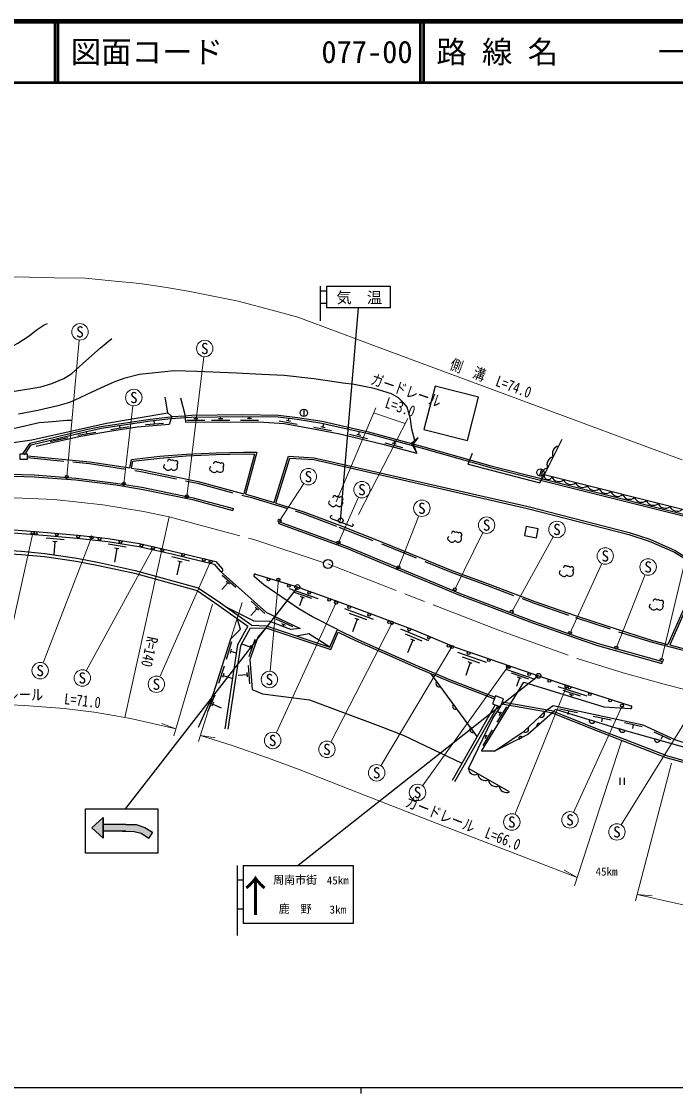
# Model space of a CAD drawing. Units: millimetres, scale not verified. Extents: x 40000 to 680000, y 20000 to 380000.
# Drawn here: x 112299 to 219635, y 204000 to 380000 of the extents above; entities that cross this region are included whole.
import ezdxf
from ezdxf.enums import TextEntityAlignment as Align

# ---------------------------------------------------------------- set-up
doc = ezdxf.new("R2010")
doc.units = ezdxf.units.MM
doc.header["$LTSCALE"] = 1000
doc.linetypes.add('CHAIN', pattern=[18.5, 12, -1.5, 3.5, -1.5])
doc.linetypes.add('DASHED', pattern=[7.5, 6, -1.5])
for name, color, linetype, lineweight in [('M-BGD', 7, 'Continuous', 25), ('M-BMK', 2, 'CHAIN', 13), ('M-BMK-SRVR', 3, 'Continuous', 25), ('M-STR-HTXT', 7, 'Continuous', 13), ('M-STR-STRC', 7, 'Continuous', 25), ('M-TTL', 2, 'Continuous', 140), ('M-TTL-BAND', 7, 'Continuous', 25), ('M-TTL-LINE', 7, 'Continuous', 50)]:
    doc.layers.add(name, color=color, linetype=linetype, lineweight=lineweight)
doc.layers.add('M-TTL-TXT', color=7, linetype='Continuous')
doc.styles.add('ＭＳ ゴシック', font='')
doc.styles.get('ＭＳ ゴシック').set_extended_font_data('MS Gothic')

msp = doc.modelspace()

# ---------------------------------------------------------------- hatches: boundary and pattern name
at = {"layer": 'M-STR-STRC'}
for points in [[(125702, 247055), (125702, 245930), (123827, 247617), (125702, 249305), (125702, 248180)], [(133800, 246898), (133202, 245945), (131931, 246742), (130822, 247003), (129452, 247055), (125702, 247055), (125702, 248180), (129452, 248180), (131130, 248147), (132529, 247695)]]:
    msp.add_hatch(color=256, dxfattribs=at).paths.add_polyline_path(points)

# ---------------------------------------------------------------- linework, layer by layer
at = {"layer": 'M-BGD', "linetype": 'DASHED'}
for p, q in [((136957, 315126), (139134, 315272)), ((136858, 314819), (139162, 314973)), ((162926, 277274), (164136, 280163)), ((163095, 276901), (164291, 279755))]:
    msp.add_line(p, q, dxfattribs=at)
at = {"layer": 'M-BGD'}
for p, q in [((140911, 314824), (140910, 315054)), ((144969, 314840), (144968, 315113)), ((149724, 314858), (149722, 315149)), ((158642, 316338), (158642, 315138)), ((126993, 313035), (129956, 313505)), ((128474, 313270), (128410, 313674)), ((132631, 313823), (135621, 314072)), ((134126, 313948), (134079, 314506)), ((139412, 314519), (142412, 314530)), ((140561, 314823), (141261, 314826)), ((143470, 314534), (146470, 314545)), ((144619, 314838), (145319, 314841)), ((148225, 314552), (151225, 314563)), ((149374, 314856), (150074, 314859)), ((154595, 314424), (157548, 313898)), ((155780, 314518), (156469, 314395)), ((156124, 314456), (156194, 314850)), ((160254, 313412), (163202, 312854)), ((161440, 313493), (162128, 313363)), ((161784, 313428), (161892, 314000)), ((116986, 311018), (119911, 311685)), ((118448, 311352), (118393, 311595)), ((121565, 312065), (124517, 312600)), ((123041, 312333), (122975, 312696)), ((166139, 312225), (169059, 311534)), ((167328, 312252), (168009, 312091)), ((167668, 312171), (167784, 312662)), ((171928, 310846), (174827, 310073)), ((173117, 310840), (173793, 310659)), ((173455, 310749), (173563, 311156)), ((200996, 311385), (197767, 304929)), ((185619, 307302), (186326, 309154)), ((197658, 306518), (197283, 305378)), ((228437, 297936), (198078, 305550)), ((146997, 299736), (147074, 300026)), ((154516, 297599), (154618, 297881)), ((163102, 298424), (166458, 297123)), ((119325, 294916), (116337, 295177)), ((118141, 294568), (117443, 294629)), ((117792, 294599), (117604, 292451)), ((129489, 293678), (126530, 294171)), ((127936, 293481), (127566, 291261)), ((128281, 293423), (127590, 293538)), ((139869, 291423), (136951, 292121)), ((138306, 291334), (137783, 289146)), ((138646, 291253), (137965, 291416)), ((147473, 287076), (145233, 289072)), ((146153, 287850), (145155, 286731)), ((146414, 287617), (145892, 288083)), ((160969, 285191), (156262, 286877)), ((159927, 285246), (157103, 286257)), ((158414, 285469), (157908, 284057)), ((158743, 285351), (158084, 285587)), ((150938, 283585), (149940, 282465)), ((152258, 282811), (150018, 284807)), ((151200, 283352), (150677, 283818)), ((170051, 281844), (165369, 283597)), ((156805, 280609), (154095, 281896)), ((168957, 281773), (166147, 282825)), ((167394, 281878), (166605, 279771)), ((167722, 281755), (167066, 282000)), ((155637, 280831), (155005, 281132)), ((155321, 280982), (155186, 280697)), ((179166, 278322), (174547, 280235)), ((146788, 278136), (145892, 275273)), ((149660, 275774), (150635, 278611)), ((178070, 278289), (175298, 279436)), ((176512, 278447), (175652, 276368)), ((176836, 278313), (176189, 278581)), ((146731, 276949), (146522, 276281)), ((146626, 276615), (147559, 276323)), ((149864, 277290), (148445, 277777)), ((149750, 276959), (149978, 277621)), ((188605, 274770), (183882, 276412)), ((187512, 274674), (184679, 275659)), ((185948, 274741), (185209, 272616)), ((186278, 274626), (185617, 274856)), ((217389, 274625), (217470, 274914)), ((145546, 274166), (144650, 271302)), ((145489, 272978), (145280, 272310)), ((149405, 272401), (149353, 273099)), ((149789, 271277), (149566, 274268)), ((187097, 262634), (179460, 272957)), ((196580, 271998), (191857, 273640)), ((195537, 272043), (192703, 273028)), ((145384, 272644), (146816, 272197)), ((149379, 272750), (147883, 272639)), ((181045, 270815), (180455, 271612)), ((194022, 272252), (193529, 270835)), ((194352, 272137), (193691, 272367)), ((144032, 269402), (142811, 266661)), ((205105, 269234), (200347, 270771)), ((204061, 269256), (201206, 270178)), ((202874, 269324), (202208, 269539)), ((202541, 269432), (202453, 269158)), ((143838, 268229), (143554, 267590)), ((143696, 267909), (145066, 267299)), ((190046, 267805), (182961, 255380)), ((183770, 267131), (183181, 267928)), ((190473, 267647), (183352, 255157)), ((190358, 264950), (191922, 267509)), ((190884, 266386), (190378, 266695)), ((190702, 266087), (191067, 266685)), ((198042, 266549), (197323, 265868)), ((203541, 266475), (200606, 267101)), ((202073, 266788), (201948, 266201)), ((209069, 265297), (206135, 265922)), ((186607, 263296), (186018, 264093)), ((195453, 264095), (194734, 263414)), ((196911, 264275), (197381, 264687)), ((206390, 265059), (205442, 265348)), ((207602, 265610), (207477, 265023)), ((214170, 264209), (211236, 264835)), ((212703, 264522), (212578, 263935)), ((188039, 261155), (189603, 263715)), ((188565, 262591), (188265, 262775)), ((188382, 262292), (188747, 262890)), ((193919, 262199), (194477, 262482)), ((211342, 263582), (210388, 263850)), ((218858, 262048), (216138, 263314)), ((217498, 262681), (217245, 262137)), ((217111, 261963), (216158, 262231)), ((210489, 255848), (210489, 254674)), ((211189, 255848), (211189, 254674))]:
    msp.add_line(p, q, dxfattribs=at)
for points in [[(86049, 327970), (87912, 327399), (90485, 326904), (93770, 326206), (96973, 325585), (100997, 325128), (102993, 324966), (104917, 324984), (107965, 325399), (110145, 326332), (111687, 327190), (113575, 328395), (114702, 329308), (116019, 330172), (116574, 330422)], [(74180, 325186), (75215, 325713), (76583, 326312), (77670, 326681), (78771, 326830), (80171, 326830), (81385, 326823), (82759, 326487), (84315, 325891), (86666, 324838), (92157, 322406), (95419, 320928), (97813, 320055), (100231, 319385), (102624, 319045), (104501, 319021), (110850, 319275), (115471, 320000), (117286, 320559), (119247, 321363), (120554, 322198), (122383, 323865), (125252, 326434), (127107, 327933)], [(75326, 319839), (75934, 320567), (77125, 321621), (77827, 321999), (78845, 322114), (81296, 321561), (83646, 320736), (86811, 319323), (92399, 316471), (95780, 314519), (97320, 313916), (99192, 313260), (101369, 312817), (103363, 312516), (105236, 312516), (107049, 312655), (111408, 313284), (115222, 314154), (117416, 314348), (119740, 314551), (120587, 314549)], [(176839, 311181), (176386, 313093), (176161, 314682), (175586, 316665), (175145, 317208), (174167, 318196), (173021, 318871), (170162, 319766), (166893, 320382), (165116, 320595), (160260, 321343), (155403, 321857), (151779, 322066), (147576, 322286), (141079, 322533), (137334, 322630), (131690, 322059), (129119, 321361), (127461, 320771), (125848, 320072), (123158, 318789), (121783, 318136), (120185, 317455), (118247, 316894), (114984, 316141), (111797, 315537)], [(75033, 320102), (75875, 319346), (77124, 317028), (77607, 310184), (78528, 309590), (79608, 309546), (87663, 309923), (95380, 310040), (101666, 309584), (114023, 311318), (126241, 314075), (136317, 315762), (135892, 318305)], [(138372, 318196), (139114, 315486), (139233, 314218)], [(112541, 309023), (113717, 310781), (122914, 312990), (125385, 313521), (133442, 314735), (136771, 315113), (136957, 315126)], [(136317, 315762), (136957, 315126), (136544, 313848), (131271, 313409), (126435, 312643), (121697, 311784), (114735, 310197)], [(139134, 315272), (140200, 315344), (148634, 315467), (154457, 315367), (157600, 314979), (161663, 314360), (169269, 312633), (178330, 310173), (189544, 307015), (197566, 304980), (227950, 297388), (235850, 294839), (248345, 287587), (249469, 287552), (260570, 281068)], [(139162, 314973), (140212, 315044), (148633, 315167), (154436, 315067), (157559, 314682), (161607, 314065), (169196, 312342), (178251, 309884), (189466, 306725), (197493, 304689), (227868, 297099), (235727, 294564), (248260, 287290), (249384, 287254), (260413, 280813)], [(112790, 308856), (113902, 310517), (122981, 312697), (125439, 313226), (133482, 314438), (136798, 314815), (136858, 314819)], [(139233, 314218), (151252, 314263), (155388, 313978), (159954, 313164), (164562, 312291), (171603, 310623), (177157, 309140), (176638, 310633), (177383, 311636), (176296, 310726), (177157, 309140)], [(113305, 308689), (123510, 307726), (130058, 306714)], [(130060, 306723), (130352, 308077), (134981, 308620), (139317, 308989), (144242, 309182), (148724, 309294), (150924, 309268), (149070, 302393)], [(130353, 306660), (130600, 307804), (135011, 308321), (139335, 308690), (144252, 308883), (148726, 308994), (150534, 308973), (148780, 302471)], [(153744, 301007), (156128, 308644), (160308, 308385), (195429, 300352), (212027, 296091), (215389, 294987), (219598, 293154), (221892, 291741), (224076, 289778), (218689, 277649)], [(154031, 300918), (156345, 308330), (160265, 308087), (195358, 300061), (211942, 295803), (215282, 294707), (219459, 292888), (221711, 291500), (223714, 289701), (218394, 277724)], [(130355, 306668), (131936, 306424), (141276, 304495), (148780, 302471)], [(185619, 307302), (197377, 304239), (197767, 304929)], [(63582, 299387), (68403, 300968), (71798, 301755), (75487, 302631), (79794, 303503), (83680, 304169), (88884, 304918), (93420, 305416), (99491, 305797), (104341, 305867), (114381, 305550), (121278, 305025), (127811, 304206), (132063, 303523), (140463, 301788), (147074, 300026)], [(63657, 299096), (68484, 300678), (71866, 301462), (75552, 302338), (79850, 303208), (83726, 303872), (88922, 304621), (93445, 305117), (99502, 305497), (104339, 305567), (114365, 305251), (121248, 304727), (127768, 303909), (132009, 303227), (140394, 301496), (146997, 299736)], [(149070, 302393), (150111, 302113), (153744, 301006)], [(154031, 300919), (158472, 299566), (164497, 297284), (171647, 294464), (183217, 289742), (187549, 288173), (196526, 284802), (203312, 282441), (210369, 280104), (215859, 278373), (218394, 277724)], [(154516, 297599), (165645, 293544), (172719, 290583), (180775, 287247), (184168, 285827), (190264, 283530), (196171, 281248), (203351, 278741), (206842, 277571), (217389, 274625)], [(154618, 297881), (165754, 293823), (172834, 290859), (180891, 287524), (184278, 286106), (190371, 283811), (196274, 281529), (203449, 279024), (206930, 277858), (217470, 274914)], [(74633, 293265), (79708, 294325), (84431, 295234), (89796, 296031), (95605, 296432), (102060, 296660), (106994, 296613), (111022, 296529), (116567, 296111), (122032, 295634), (126517, 295136), (131671, 294277), (137083, 293066), (144182, 291370), (145289, 290088)], [(74735, 292776), (79806, 293835), (84515, 294741), (89850, 295534), (95631, 295933), (102066, 296160), (106986, 296113), (110998, 296030), (116526, 295612), (121983, 295136), (126449, 294641), (131575, 293786), (136971, 292579), (143909, 290921), (144911, 289761)], [(77994, 291647), (82964, 292524), (87103, 292922), (90883, 293216), (97352, 293496), (104450, 293507), (112293, 293013), (116128, 292676), (121365, 291875), (125060, 291178), (130951, 289890), (141324, 287034), (144972, 284547), (150112, 280871)], [(77994, 291139), (83032, 292029), (87146, 292424), (90913, 292717), (97364, 292996), (104435, 293007), (112255, 292514), (116068, 292180), (121281, 291382), (124960, 290688), (130831, 289404), (141112, 286574), (144685, 284137), (149459, 280723), (147763, 277657), (145662, 263869)], [(144911, 289761), (152524, 282975), (158058, 280345), (156524, 280200), (153079, 281477), (150510, 281565), (146110, 283733)], [(164136, 280163), (160040, 282287), (157826, 283597), (152087, 287526), (150563, 288831)], [(150698, 289261), (157204, 287283), (164538, 284656), (170109, 282569), (176513, 280178), (183495, 277288), (194444, 273481), (200722, 271386), (212308, 267641)], [(141364, 264150), (143830, 269683), (146641, 278671), (148232, 280238), (147680, 281995)], [(149845, 280388), (148243, 277493), (146156, 263793)], [(152420, 280474), (151068, 278947), (149794, 275242), (150159, 270347), (151879, 269616), (159545, 268658), (170840, 264434), (174920, 262823), (184579, 258217)], [(149845, 280388), (152420, 280474), (163095, 276901)], [(150112, 280871), (152475, 280772), (162926, 277274)], [(164136, 280163), (167369, 278604), (172440, 276373), (177272, 274213), (182545, 271971), (190017, 269086)], [(162926, 277274), (159455, 279450), (157475, 279099)], [(164291, 279755), (167244, 278332), (172318, 276098), (177152, 273938), (182432, 271693), (189909, 268806)], [(218689, 277649), (220498, 277186), (223962, 276424)], [(189943, 260182), (187796, 260182), (194737, 271539)], [(194737, 271539), (207865, 267488), (212170, 267213)], [(191133, 267991), (199201, 266576), (206917, 263501), (211172, 261875), (218053, 259184), (223671, 257630), (224399, 257702), (225290, 258373), (230522, 253426), (236705, 252401)], [(191185, 268286), (199283, 266866), (207026, 263781), (211280, 262155), (218148, 259469), (223697, 257934), (224286, 257992), (225309, 258763), (230662, 253706), (236811, 252686)], [(239745, 251474), (239624, 253160), (233096, 255172), (226594, 259872), (219695, 261990), (214347, 264478), (199535, 267636), (198247, 266743)], [(192387, 253507), (185648, 257361), (189633, 265605), (190916, 267482)], [(199433, 266483), (195397, 262949), (189943, 260182), (194798, 263474), (198247, 266743)], [(236900, 252926), (231889, 254153), (230782, 254968), (230948, 255709), (225636, 259570), (209907, 263985), (199915, 267036), (199433, 266483)]]:
    msp.add_lwpolyline(points, dxfattribs=at)
for points in [[(178356, 313008), (185469, 311195), (187279, 318295), (180166, 320109)], [(112041, 308139), (113291, 308139), (113291, 308939), (112041, 308939)], [(194873, 295601), (196798, 295249), (197069, 296732), (195143, 297083)], [(189603, 267969), (190916, 267482), (191403, 268795), (190090, 269282)]]:
    msp.add_lwpolyline(points, close=True, dxfattribs=at)
at = {"layer": 'M-BGD', "linetype": 'DASHED'}
msp.add_lwpolyline([(113276, 308390), (123473, 307428), (131883, 306129), (141207, 304203), (150028, 301824), (158375, 299282), (164388, 297004), (171535, 294185), (183109, 289462), (187445, 287891), (196424, 284520), (203215, 282157), (210276, 279819), (215777, 278084), (220429, 276894), (224049, 276098), (229062, 275030), (235193, 274064), (239575, 273565), (245227, 273023), (250301, 272513)], dxfattribs=at)
at = {"layer": 'M-BGD'}
for centre, radius in [((158642, 315738), 600), ((197471, 305948), 600), ((114636, 296031), 225), ((118125, 295749), 225), ((121611, 295445), 225), ((125091, 295068), 225), ((128554, 294569), 225), ((132002, 293972), 225), ((135418, 293208), 225), ((138827, 292418), 225), ((142231, 291604), 225), ((152847, 288372), 225), ((156196, 287355), 225), ((159506, 286220), 225), ((162801, 285039), 225), ((166087, 283836), 225), ((169365, 282608), 225), ((172643, 281383), 225), ((175922, 280159), 225), ((179163, 278838), 225), ((182397, 277499), 225), ((185680, 276290), 225), ((188986, 275141), 225), ((192292, 273991), 225), ((195603, 272857), 225), ((198923, 271749), 225), ((202248, 270656), 225), ((205578, 269580), 225), ((208909, 268504), 225)]:
    msp.add_circle(centre, radius, dxfattribs=at)
for centre, radius, start, end in [((200675, 309066), 1250, 100.30117, 206.56137), ((136598, 307758), 330, 30.25324, 181.16927), ((199780, 307277), 1250, 100.30117, 206.56137), ((135924, 306927), 333, 109.72715, 258.80927), ((136358, 306889), 576, 210.0444, 327.18046), ((137328, 306932), 603, 216.18314, 32.08952), ((137068, 307603), 370, 32.18681, 119.88812), ((137613, 307529), 357, 309.36787, 130.41317), ((143481, 306575), 333, 109.72715, 258.80927), ((143914, 306536), 576, 210.0444, 327.18046), ((144154, 307405), 330, 30.25324, 181.16927), ((144885, 306580), 603, 216.18314, 32.08952), ((144624, 307250), 370, 32.18681, 119.88812), ((145169, 307176), 357, 309.36787, 130.41317), ((198885, 305488), 1250, 100.30117, 206.56137), ((198720, 305441), 652, 170.3, 341.53993), ((200491, 305718), 1250, 202.78986, 309.05007), ((202431, 305232), 1250, 202.78986, 309.05007), ((204371, 304745), 1250, 202.78986, 309.05007), ((206311, 304259), 1250, 202.78986, 309.05007), ((208251, 303772), 1250, 202.78986, 309.05007), ((210191, 303286), 1250, 202.78986, 309.05007), ((163026, 300982), 333, 109.72715, 258.80927), ((163700, 301813), 330, 30.25324, 181.16927), ((164430, 300987), 603, 216.18314, 32.08952), ((164169, 301658), 370, 32.18681, 119.88812), ((164714, 301583), 357, 309.36787, 130.41317), ((212131, 302799), 1250, 202.78986, 309.05007), ((214070, 302312), 1250, 202.78986, 309.05007), ((216010, 301826), 1250, 202.78986, 309.05007), ((163459, 300943), 576, 210.0444, 327.18046), ((217950, 301339), 1250, 202.78986, 309.05007), ((219890, 300853), 1250, 202.78986, 309.05007), ((163183, 298634), 225, 68.80359, 248.80359), ((166540, 297332), 225, 248.80359, 68.80359), ((183201, 295959), 330, 30.25324, 181.16927), ((183671, 295804), 370, 32.18681, 119.88812), ((184216, 295729), 357, 309.36787, 130.41317), ((182527, 295128), 333, 109.72715, 258.80927), ((182961, 295089), 576, 210.0444, 327.18046), ((183931, 295133), 603, 216.18314, 32.08952), ((201558, 290334), 330, 30.25324, 181.16927), ((202028, 290179), 370, 32.18681, 119.88812), ((202573, 290105), 357, 309.36787, 130.41317), ((145119, 289941), 225, 220.84142, 40.84142), ((150632, 289045), 225, 72.08968, 252.08968), ((200885, 289504), 333, 109.72715, 258.80927), ((201318, 289465), 576, 210.0444, 327.18046), ((202289, 289509), 603, 216.18314, 32.08952), ((216302, 284828), 330, 30.25324, 181.16927), ((215628, 283997), 333, 109.72715, 258.80927), ((216062, 283959), 576, 210.0444, 327.18046), ((217032, 284003), 603, 216.18314, 32.08952), ((216772, 284673), 370, 32.18681, 119.88812), ((217317, 284599), 357, 309.36787, 130.41317), ((180829, 271272), 505, 137.66524, 295.32344), ((183554, 267588), 505, 137.66524, 295.32344), ((212239, 267427), 225, 252.08968, 72.08968), ((197615, 266279), 505, 234.63585, 32.29404), ((186391, 263753), 505, 137.66524, 295.32344), ((195026, 263826), 505, 234.63585, 32.29404), ((197182, 264440), 318, 51.10279, 211.32052), ((205945, 265297), 505, 174.18955, 331.84774), ((194222, 262292), 318, 36.79016, 197.00789), ((210892, 263810), 505, 175.49276, 333.15096), ((216661, 262191), 505, 175.49276, 333.15096), ((186668, 257360), 1012, 179.09548, 300.31824), ((188419, 256640), 1250, 187.10798, 293.36818), ((190155, 255647), 1250, 187.10798, 293.36818), ((191892, 254655), 1250, 187.10798, 293.36818)]:
    msp.add_arc(centre, radius, start, end, dxfattribs=at)
at = {"layer": 'M-BMK'}
msp.add_lwpolyline([(64404, 296177), (68780, 297389), (74824, 298761), (81201, 299920), (87875, 300895), (94780, 301600), (100501, 301907), (107087, 301951), (117653, 301499), (125659, 300642), (132332, 299571), (136523, 298699), (150436, 294957), (162596, 290934), (190753, 280026), (203515, 275408), (211048, 273045), (218137, 271085), (221398, 270287)], dxfattribs=at)
at = {"layer": 'M-BMK-SRVR'}
msp.add_circle((162596, 290934), 750, dxfattribs=at)
at = {"layer": 'M-STR-HTXT'}
for p, q in [((119740, 305232), (121782, 327696)), ((139438, 302040), (142214, 324968)), ((129098, 304096), (130583, 316916)), ((163967, 301160), (170438, 316581)), ((170095, 315764), (175263, 313990)), ((167585, 299044), (175692, 314826)), ((154658, 298042), (158649, 304142)), ((217354, 275181), (224109, 303782)), ((164325, 294451), (167624, 301897)), ((129273, 265737), (136523, 298699)), ((174159, 290384), (177508, 298830)), ((114145, 296017), (109545, 275194)), ((183407, 286771), (188027, 296100)), ((123807, 295293), (115856, 274689)), ((192752, 283105), (199525, 295418)), ((133905, 293558), (122938, 273410)), ((143347, 291329), (134993, 272426)), ((202335, 279629), (207540, 291025)), ((209934, 277205), (214643, 289188)), ((154473, 288368), (153110, 273314)), ((137312, 262732), (143666, 284357)), ((141370, 261819), (148507, 284640)), ((163940, 284586), (154086, 263189)), ((173116, 281273), (163042, 261700)), ((182934, 277314), (171279, 257814)), ((192134, 274076), (178083, 254530)), ((201741, 270819), (193271, 249823)), ((210857, 267671), (202873, 250156)), ((137652, 263888), (135356, 264758)), ((221275, 265128), (210726, 248100)), ((141670, 262778), (144091, 262371)), ((210742, 261851), (203069, 238108)), ((213087, 235635), (218995, 258223)), ((203506, 239459), (201359, 240651)), ((213357, 236670), (215804, 236462))]:
    msp.add_line(p, q, dxfattribs=at)
for points in [[(72816, 332472), (81013, 334547), (85498, 335453), (89463, 336234), (93852, 336820), (97407, 337225), (101554, 337624), (107233, 337930), (111541, 338096), (117686, 337934), (122812, 337831), (127055, 337438), (131733, 336954), (135769, 336380), (139677, 335744), (143757, 334921), (147849, 334069), (154019, 332453), (157668, 331444), (172739, 325838), (184383, 321493), (201509, 315169), (214467, 310356), (220713, 308036)], [(81675, 265679), (89430, 267005), (93955, 267441), (98246, 267730), (102694, 267896), (108268, 267896), (112780, 267697), (119293, 267185), (124207, 266628), (128082, 265960), (130463, 265514), (137652, 263888)], [(141670, 262778), (147042, 261080), (152702, 259087), (157875, 257188), (166076, 253948), (181586, 247888), (203506, 239459)], [(213357, 236670), (219615, 235242), (226060, 233861), (232179, 232822), (237895, 232058), (244577, 231403), (248852, 231056), (254430, 230950), (260777, 230909), (266738, 231109), (273782, 231605), (278705, 232111), (284601, 232976), (291356, 234166), (296906, 235381), (305279, 237490), (307323, 238098)]]:
    msp.add_lwpolyline(points, dxfattribs=at)
for centre in [(121904, 329040), (142377, 326308), (130738, 318257), (159388, 305272), (168171, 303131), (178005, 300085), (188626, 297310), (200176, 296600), (208100, 292253), (215137, 290444), (115370, 273429), (122293, 272224), (152989, 271970), (134447, 271191), (153521, 261963), (162425, 260500), (170587, 256655), (177295, 253433), (192766, 248571), (202314, 248928), (210015, 246952)]:
    msp.add_circle(centre, 1350, dxfattribs=at)
at = {"layer": 'M-STR-STRC'}
for p, q in [((161375, 330865), (161375, 336561)), ((162375, 336561), (172813, 336561)), ((162375, 336561), (162375, 332964)), ((172813, 336561), (172813, 332964)), ((161375, 335763), (162375, 335763)), ((161375, 333763), (162375, 333763)), ((172813, 332964), (162375, 332964)), ((164678, 298068), (167594, 332964)), ((157584, 287147), (129314, 250744)), ((197134, 272583), (157709, 241444)), ((125702, 249305), (123827, 247617)), ((125702, 249305), (125702, 245930)), ((129452, 248180), (125702, 248180)), ((123827, 247617), (125702, 245930)), ((129452, 247055), (125702, 247055)), ((128855, 247055), (129452, 247055)), ((131931, 246742), (133202, 245945)), ((132529, 247695), (133800, 246898)), ((133800, 246898), (133202, 245945)), ((147709, 241444), (147709, 229944)), ((148709, 241444), (148709, 231944)), ((148709, 241444), (166709, 241444)), ((166709, 241444), (166709, 231944)), ((147709, 239069), (148709, 239069)), ((147709, 234319), (148709, 234319)), ((166709, 231944), (148709, 231944))]:
    msp.add_line(p, q, dxfattribs=at)
for points in [[(122791, 250744), (134705, 250744), (134705, 243441), (122791, 243441)], [(125702, 248180), (125702, 249305), (123827, 247617), (125702, 245930)]]:
    msp.add_lwpolyline(points, close=True, dxfattribs=at)
for points in [[(129452, 248180), (131130, 248147), (132529, 247695)], [(129452, 247055), (130822, 247003), (131931, 246742)]]:
    msp.add_lwpolyline(points, dxfattribs=at)
for centre, radius in [((119740, 305232), 250), ((129098, 304096), 250), ((139438, 302040), 250), ((154658, 298042), 250), ((164678, 298068), 400), ((114145, 296017), 250), ((123807, 295293), 250), ((164325, 294451), 250), ((133905, 293558), 250), ((143347, 291329), 250), ((174159, 290384), 250), ((154473, 288368), 250), ((157584, 287147), 400), ((183407, 286771), 250), ((163940, 284586), 250), ((192752, 283105), 250), ((173116, 281273), 250), ((202335, 279629), 250), ((182934, 277314), 250), ((209934, 277205), 250), ((217354, 275181), 250), ((192134, 274076), 250), ((197134, 272583), 400), ((201741, 270819), 250), ((210857, 267671), 250)]:
    msp.add_circle(centre, radius, dxfattribs=at)
at = {"layer": 'M-TTL'}
msp.add_line((680000, 380000), (40000, 380000), dxfattribs=at)
at = {"layer": 'M-TTL-BAND'}
for p, q in [((40000, 205000), (579000, 205000)), ((168000, 205000), (168000, 204000))]:
    msp.add_line(p, q, dxfattribs=at)
at = {"layer": 'M-TTL-LINE'}
for p, q in [((117750, 380000), (117750, 370000)), ((118250, 380000), (118250, 370000)), ((177750, 380000), (177750, 370000)), ((178250, 380000), (178250, 370000)), ((40000, 370000), (680000, 370000))]:
    msp.add_line(p, q, dxfattribs=at)

# ---------------------------------------------------------------- texts
at = {"layer": 'M-STR-HTXT', "style": 'ＭＳ ゴシック'}
for p in [(121904, 329040), (142377, 326308), (130738, 318257), (159388, 305272), (168171, 303131), (178005, 300085), (188626, 297310), (200176, 296600), (208100, 292253), (215137, 290444), (115370, 273429), (122293, 272224), (152989, 271970), (134447, 271191), (153521, 261963), (162425, 260500), (170587, 256655), (177295, 253433), (192766, 248571), (202314, 248928), (210015, 246952)]:
    msp.add_text('S', height=1833, dxfattribs=at).set_placement(p, align=Align.MIDDLE_CENTER)
at = {"layer": 'M-STR-HTXT', "style": 'ＭＳ ゴシック', "width": 0.8}
for s, rotation, p in [('側\u3000溝\u3000L=74.0', 339.735, (188812, 320057)), ('ガードレール', 341.061, (174970, 318049)), ('L=3.0', 341.061, (173988, 315331)), ('R=140', 257.595, (131906, 276837)), ('L=71.0', 353.528, (122159, 267049)), ('ガードレール  L=66.0', 338.66, (184247, 247022))]:
    msp.add_text(s, height=1833, rotation=rotation, dxfattribs=at).set_placement(p, align=Align.BOTTOM_CENTER)
msp.add_text('ガードレール', height=1833, dxfattribs=at).set_placement((109872, 268013), align=Align.BOTTOM_CENTER)
at = {"layer": 'M-STR-STRC', "style": 'ＭＳ ゴシック'}
msp.add_text('気\u3000温', height=1833, dxfattribs=at).set_placement((167727, 333200), align=Align.BOTTOM_CENTER)
for s, height, p in [('45km', 1320, (206516, 239392)), ('↑', 5132, (147209, 232319)), ('45km', 1320, (162409, 237944)), ('3km', 1320, (162865, 233146))]:
    msp.add_text(s, height=height, dxfattribs=at).set_placement(p, align=Align.BOTTOM_LEFT)
for s, p in [('周南市街', (157209, 239069)), ('鹿  野', (157209, 234319))]:
    msp.add_text(s, height=1320, dxfattribs=at).set_placement(p, align=Align.MIDDLE_CENTER)
at = {"layer": 'M-TTL-TXT', "style": 'ＭＳ ゴシック'}
for s, p in [('図面コード', (120380, 375000)), ('077-00', (161521, 375000)), ('路 線 名', (180380, 375000)), ('一般国道315号', (216734, 375000))]:
    msp.add_text(s, height=3666, dxfattribs=at).set_placement(p, align=Align.MIDDLE_LEFT)

doc.saveas('drawing.dxf')
